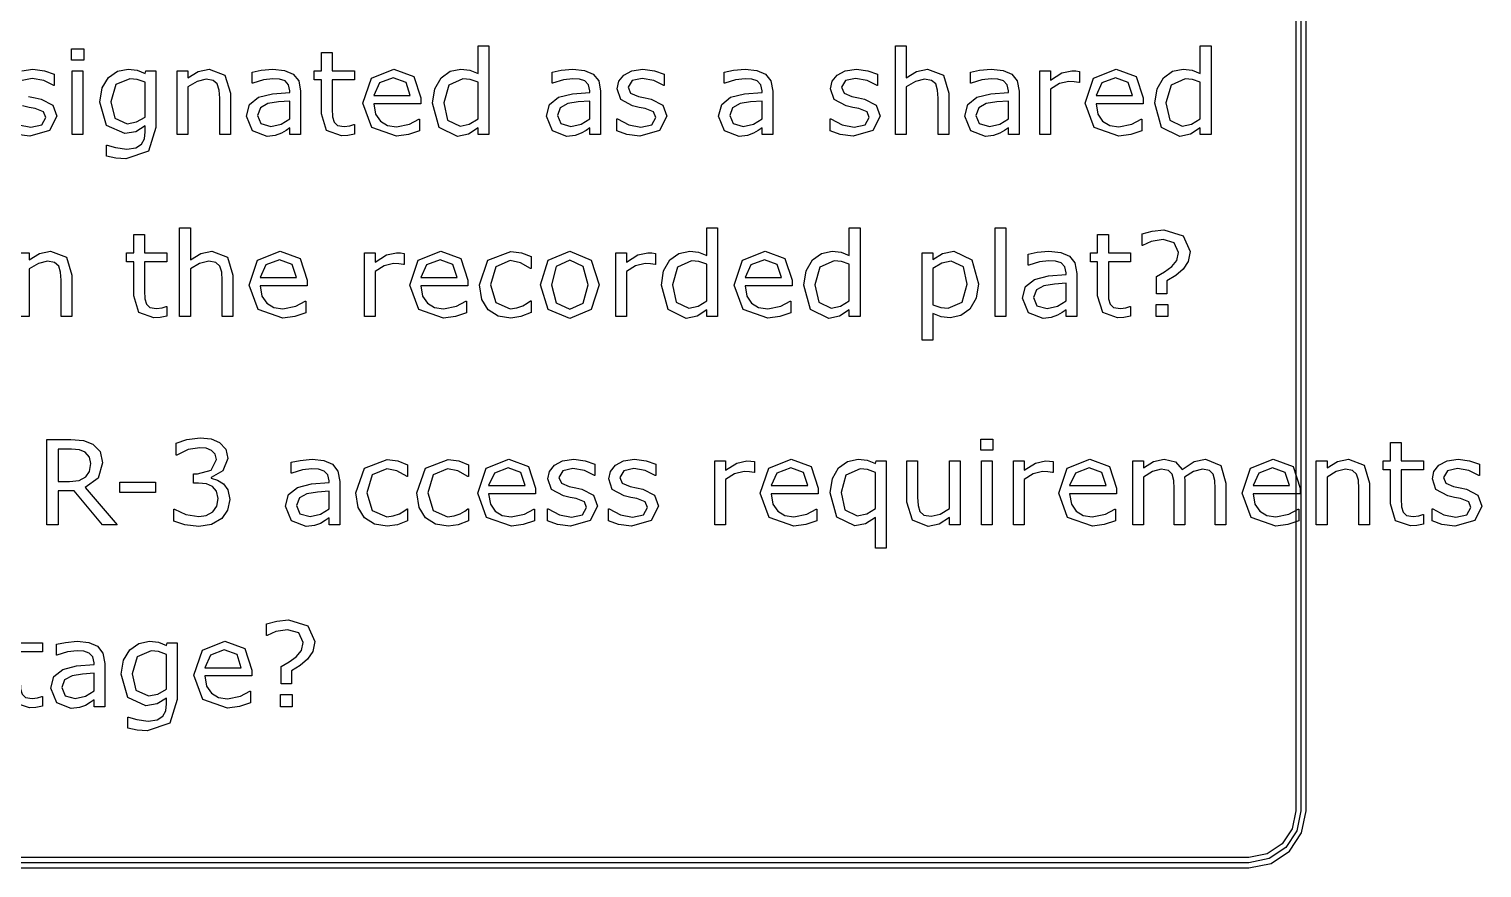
# Model space of a CAD drawing. Extents: x -17 to 192, y 167 to 459.
# Drawn here: x 149.25 to 178.84, y 238.02 to 255.09 of the extents above; entities that cross this region are included whole.
import ezdxf

# ---------------------------------------------------------------- set-up
doc = ezdxf.new("R2010")
doc.units = 0
doc.header["$MEASUREMENT"] = 0
doc.layers.add('Layer 1', color=7, linetype='Continuous')

msp = doc.modelspace()

# ---------------------------------------------------------------- linework, layer by layer
at = {"layer": 'Layer 1', "color": 7}
for points in [[(94.720714, 285.32699), (94.267482, 285.235512), (93.897411, 284.986025), (93.647924, 284.615954), (93.556446, 284.162722), (93.556446, 239.183612), (93.647924, 238.73038), (93.897411, 238.360309), (94.267482, 238.110822), (94.720714, 238.019344), (174.095614, 238.019344), (174.548846, 238.110822), (174.918917, 238.360309), (175.168404, 238.73038), (175.259882, 239.183612), (175.259882, 284.162722), (175.168404, 284.615954), (174.918917, 284.986025), (174.548846, 285.235512), (174.095614, 285.32699), (94.720714, 285.32699)], [(94.720714, 285.221054), (174.095614, 285.221054), (174.50833, 285.13814), (174.844648, 284.911756), (175.071032, 284.575438), (175.153946, 284.162722), (175.153946, 239.183612), (175.071032, 238.770896), (174.844648, 238.434578), (174.50833, 238.208194), (174.095614, 238.12528), (94.720714, 238.12528), (94.307998, 238.208194), (93.97168, 238.434578), (93.745296, 238.770896), (93.662382, 239.183612), (93.662382, 284.162722), (93.745296, 284.575438), (93.97168, 284.911756), (94.307998, 285.13814), (94.720714, 285.221054), (94.720714, 285.221054)], [(94.720714, 285.115118), (174.095614, 285.115118), (174.467815, 285.040769), (174.77038, 284.837488), (174.973661, 284.534923), (175.04801, 284.162722), (175.04801, 239.183612), (174.973661, 238.811411), (174.77038, 238.508846), (174.467815, 238.305565), (174.095614, 238.231216), (94.720714, 238.231216), (94.348513, 238.305565), (94.045948, 238.508846), (93.842667, 238.811411), (93.768318, 239.183612), (93.768318, 284.162722), (93.842667, 284.534923), (94.045948, 284.837488), (94.348513, 285.040769), (94.720714, 285.115118), (94.720714, 285.115118)], [(158.615828, 252.941928), (158.397238, 252.941928), (158.397238, 253.077966), (158.200737, 252.951231), (157.97866, 252.905884), (157.608915, 253.084943), (157.472877, 253.581422), (157.519386, 253.875591), (157.647285, 254.095346), (157.830993, 254.23022), (158.049586, 254.276728), (158.230969, 254.254635), (158.397238, 254.18836), (158.397238, 254.751115), (158.615828, 254.751115), (158.615828, 252.941928)], [(167.985014, 252.941928), (167.766421, 252.941928), (167.766421, 253.681416), (167.755943, 253.848847), (167.717574, 253.972095), (167.633859, 254.044186), (167.492006, 254.068607), (167.304808, 254.024424), (167.11761, 253.911641), (167.11761, 252.941928), (166.89902, 252.941928), (166.89902, 254.751117), (167.11761, 254.751117), (167.11761, 254.096507), (167.329227, 254.229058), (167.55363, 254.276728), (167.87454, 254.149993), (167.985001, 253.7849), (167.985014, 252.941928)], [(173.324214, 252.941928), (173.105624, 252.941928), (173.105624, 253.077966), (172.909123, 252.951231), (172.687046, 252.905884), (172.317301, 253.084943), (172.181263, 253.581422), (172.227772, 253.875591), (172.355671, 254.095346), (172.539379, 254.23022), (172.757972, 254.276728), (172.939355, 254.254635), (173.105624, 254.18836), (173.105624, 254.751115), (173.324214, 254.751115), (173.324214, 252.941928)], [(150.366342, 254.458113), (150.119846, 254.458113), (150.119846, 254.684842), (150.366342, 254.684842), (150.366342, 254.458113)], [(155.879953, 252.953556), (155.745076, 252.926812), (155.616015, 252.916361), (155.313708, 253.023332), (155.210227, 253.366332), (155.210227, 254.056989), (155.062561, 254.056989), (155.062561, 254.240697), (155.210227, 254.240697), (155.210227, 254.613931), (155.428818, 254.613931), (155.428818, 254.240697), (155.879953, 254.240697), (155.879953, 254.056989), (155.428818, 254.056989), (155.428818, 253.465165), (155.433474, 253.304708), (155.466031, 253.19774), (155.535794, 253.129139), (155.672993, 253.10821), (155.784616, 253.123318), (155.86833, 253.15006), (155.879945, 253.15006), (155.879953, 252.953556)], [(149.108268, 254.239528), (149.333836, 254.272082), (149.568704, 254.243015), (149.76753, 254.174414), (149.76753, 253.940708), (149.755915, 253.940708), (149.55244, 254.044191), (149.317572, 254.08721), (149.115259, 254.040702)], [(150.352391, 252.941928), (150.1338, 252.941928), (150.1338, 254.240684), (150.352391, 254.240684), (150.352391, 252.941928)], [(151.838344, 253.089594), (151.688355, 252.604741), (151.226755, 252.450097), (151.024442, 252.465205), (150.831431, 252.505901), (150.831431, 252.729142), (150.843047, 252.729142), (151.012803, 252.677983), (151.245348, 252.64659), (151.43022, 252.673331), (151.544165, 252.747745), (151.602302, 252.857042), (151.619738, 253.000057), (151.619738, 253.118654), (151.430214, 253.000057), (151.20116, 252.961687), (150.831416, 253.129118), (150.695378, 253.603507), (150.741886, 253.89186), (150.870947, 254.102312), (151.054657, 254.230212), (151.269758, 254.27672), (151.45812, 254.253463), (151.619738, 254.184862), (151.633681, 254.240673), (151.838321, 254.240673), (151.838344, 253.089594)], [(153.354529, 252.941928), (153.135939, 252.941928), (153.135939, 253.681416), (153.125461, 253.848847), (153.087091, 253.972095), (153.003375, 254.044186), (152.861524, 254.068607), (152.674326, 254.024424), (152.487128, 253.911641), (152.487128, 252.941928), (152.268538, 252.941928), (152.268538, 254.240684), (152.487128, 254.240684), (152.487128, 254.096507), (152.698742, 254.229058), (152.923148, 254.276728), (153.244058, 254.149993), (153.354516, 253.7849), (153.354529, 252.941928)], [(154.784672, 252.941928), (154.567243, 252.941928), (154.567243, 253.080292), (154.48818, 253.024481), (154.392835, 252.968669), (154.267264, 252.924487), (154.100995, 252.905887), (153.803339, 253.022158), (153.681252, 253.318652), (153.74404, 253.557009), (153.925423, 253.701186), (154.210289, 253.772113), (154.567243, 253.800016), (154.567243, 253.833737), (154.540501, 253.956985), (154.466087, 254.033722), (154.354468, 254.069769), (154.21843, 254.079082), (154.026581, 254.055825), (153.80799, 253.990714), (153.796375, 253.990714), (153.796375, 254.212792), (153.981247, 254.251161), (154.219605, 254.27209), (154.457962, 254.248833), (154.634696, 254.172093), (154.746315, 254.03373), (154.784685, 253.823278), (154.784672, 252.941928)], [(157.231033, 253.568633), (156.274115, 253.568633), (156.31016, 253.359345), (156.408989, 253.214004), (156.552004, 253.130287), (156.735715, 253.102384), (157.001975, 253.154706), (157.193824, 253.259351), (157.20544, 253.259351), (157.20544, 253.020993), (156.979872, 252.94309), (156.738025, 252.911697), (156.233407, 253.086105), (156.052022, 253.583748), (156.225268, 254.08953), (156.683378, 254.276728), (157.088004, 254.123249), (157.231019, 253.687229), (157.231033, 253.568633)], [(160.89243, 252.941928), (160.675004, 252.941928), (160.675004, 253.080292), (160.595938, 253.024481), (160.500596, 252.968669), (160.375022, 252.924487), (160.208753, 252.905887), (159.911097, 253.022158), (159.789011, 253.318652), (159.851799, 253.557009), (160.033184, 253.701186), (160.31805, 253.772113), (160.675004, 253.800016), (160.675004, 253.833737), (160.64826, 253.956985), (160.573846, 254.033722), (160.462226, 254.069769), (160.326188, 254.079082), (160.134339, 254.055825), (159.915748, 253.990714), (159.904133, 253.990714), (159.904133, 254.212792), (160.089005, 254.251161), (160.327363, 254.27209), (160.56572, 254.248833), (160.742454, 254.172093), (160.854074, 254.03373), (160.892443, 253.823278), (160.89243, 252.941928)], [(162.241184, 253.316324), (162.093521, 253.024481), (161.692381, 252.910535), (161.427282, 252.944254), (161.22613, 253.019829), (161.22613, 253.265164), (161.237745, 253.265164), (161.467964, 253.140752), (161.710971, 253.095407), (161.936538, 253.141916), (162.017929, 253.288418), (161.973747, 253.404689), (161.80399, 253.472129), (161.681904, 253.49655), (161.545866, 253.526781), (161.302857, 253.659332), (161.231932, 253.875596), (161.264487, 254.02675), (161.365645, 254.153485), (161.53075, 254.239528), (161.756317, 254.272082), (161.991188, 254.243015), (162.190011, 254.174414), (162.190011, 253.940708), (162.178396, 253.940708), (161.974919, 254.044191), (161.740051, 254.08721), (161.537738, 254.040702), (161.455185, 253.904664), (161.505181, 253.783741), (161.663311, 253.717466), (161.798185, 253.68956), (161.923759, 253.663975), (162.158629, 253.544217), (162.241182, 253.316324), (162.241184, 253.316324)], [(164.400354, 252.941928), (164.182925, 252.941928), (164.182925, 253.080292), (164.103859, 253.024481), (164.008517, 252.968669), (163.882943, 252.924487), (163.716674, 252.905887), (163.419018, 253.022158), (163.296934, 253.318652), (163.35972, 253.557009), (163.541104, 253.701186), (163.82597, 253.772113), (164.182925, 253.800016), (164.182925, 253.833737), (164.156181, 253.956985), (164.081767, 254.033722), (163.970147, 254.069769), (163.834109, 254.079082), (163.64226, 254.055825), (163.423669, 253.990714), (163.412054, 253.990714), (163.412054, 254.212792), (163.596926, 254.251161), (163.835284, 254.27209), (164.073641, 254.248833), (164.250375, 254.172093), (164.361997, 254.03373), (164.400367, 253.823278), (164.400354, 252.941928)], [(166.586262, 253.316324), (166.438598, 253.024481), (166.037461, 252.910535), (165.772359, 252.944254), (165.57121, 253.019829), (165.57121, 253.265164), (165.582825, 253.265164), (165.813044, 253.140752), (166.056053, 253.095407), (166.281621, 253.141916), (166.363009, 253.288418), (166.318826, 253.404689), (166.14907, 253.472129), (166.026983, 253.49655), (165.890945, 253.526781), (165.647939, 253.659332), (165.577012, 253.875596), (165.609569, 254.02675), (165.710725, 254.153485), (165.875832, 254.239528), (166.101397, 254.272082), (166.336268, 254.243015), (166.535091, 254.174414), (166.535091, 253.940708), (166.523476, 253.940708), (166.320001, 254.044191), (166.085131, 254.08721), (165.882817, 254.040702), (165.800265, 253.904664), (165.850263, 253.783741), (166.008391, 253.717466), (166.143268, 253.68956), (166.268841, 253.663975), (166.503709, 253.544217), (166.586262, 253.316324), (166.586262, 253.316324)], [(169.415157, 252.941928), (169.197728, 252.941928), (169.197728, 253.080292), (169.118662, 253.024481), (169.02332, 252.968669), (168.897746, 252.924487), (168.731477, 252.905887), (168.433821, 253.022158), (168.311737, 253.318652), (168.374523, 253.557009), (168.555907, 253.701186), (168.840773, 253.772113), (169.197728, 253.800016), (169.197728, 253.833737), (169.170986, 253.956985), (169.096572, 254.033722), (168.98495, 254.069769), (168.848912, 254.079082), (168.657063, 254.055825), (168.438472, 253.990714), (168.426857, 253.990714), (168.426857, 254.212792), (168.611729, 254.251161), (168.850087, 254.27209), (169.088444, 254.248833), (169.265175, 254.172093), (169.376797, 254.03373), (169.415167, 253.823278), (169.415157, 252.941928)], [(170.646476, 254.002326), (170.63486, 254.002326), (170.539518, 254.018598), (170.431386, 254.024419), (170.236049, 253.979072), (170.054664, 253.863963), (170.054664, 252.941928), (169.836074, 252.941928), (169.836074, 254.240684), (170.054664, 254.240684), (170.054664, 254.048835), (170.283719, 254.196501), (170.487197, 254.240684), (170.569749, 254.237191), (170.646489, 254.22674), (170.646476, 254.002326)], [(171.939419, 253.568633), (170.982501, 253.568633), (171.018545, 253.359345), (171.117375, 253.214004), (171.26039, 253.130287), (171.444101, 253.102384), (171.710361, 253.154706), (171.90221, 253.259351), (171.913826, 253.259351), (171.913826, 253.020993), (171.688258, 252.94309), (171.446411, 252.911697), (170.941793, 253.086105), (170.760408, 253.583748), (170.933654, 254.08953), (171.391764, 254.276728), (171.79639, 254.123249), (171.939405, 253.687229), (171.939419, 253.568633)], [(151.619754, 253.298882), (151.619754, 254.006978), (151.456972, 254.062789), (151.308144, 254.080225), (151.024442, 253.9593), (150.920958, 253.608161), (150.997698, 253.276787), (151.252335, 253.164003), (151.44302, 253.200047), (151.619754, 253.298877), (151.619754, 253.298882)], [(157.018255, 253.736063), (156.931051, 254.002326), (156.671765, 254.096507), (156.391548, 253.993026), (156.274115, 253.736063), (157.018255, 253.736063)], [(158.397238, 253.261677), (158.397238, 254.006978), (158.239107, 254.061625), (158.086792, 254.076732), (157.800765, 253.948833), (157.698445, 253.586066), (157.77751, 253.233763), (158.030981, 253.114002), (158.219343, 253.154698), (158.397238, 253.261669), (158.397238, 253.261677)], [(171.726641, 253.736063), (171.639437, 254.002326), (171.380151, 254.096507), (171.099934, 253.993026), (170.982501, 253.736063), (171.726641, 253.736063)], [(173.105624, 253.261677), (173.105624, 254.006978), (172.947493, 254.061625), (172.795178, 254.076732), (172.509151, 253.948833), (172.406831, 253.586066), (172.485896, 253.233763), (172.739367, 253.114002), (172.927729, 253.154698), (173.105624, 253.261669), (173.105624, 253.261677)], [(149.240833, 253.717466), (149.375706, 253.68956), (149.50128, 253.663975), (149.73615, 253.544217), (149.818703, 253.316324), (149.818703, 253.316324)], [(154.567243, 253.261677), (154.567243, 253.623282), (154.331211, 253.605846), (154.117272, 253.572128), (153.964957, 253.488411), (153.90682, 253.33377), (153.974257, 253.165175), (154.18006, 253.109364), (154.390512, 253.153547), (154.567243, 253.261682), (154.567243, 253.261677)], [(160.675004, 253.261677), (160.675004, 253.623282), (160.438972, 253.605846), (160.22503, 253.572128), (160.072715, 253.488411), (160.014578, 253.33377), (160.082018, 253.165175), (160.287818, 253.109364), (160.49827, 253.153547), (160.675004, 253.261682), (160.675004, 253.261677)], [(164.182925, 253.261677), (164.182925, 253.623282), (163.946893, 253.605846), (163.732951, 253.572128), (163.580636, 253.488411), (163.522499, 253.33377), (163.589939, 253.165175), (163.795739, 253.109364), (164.006191, 253.153547), (164.182925, 253.261682), (164.182925, 253.261677)], [(169.197728, 253.261677), (169.197728, 253.623282), (168.961696, 253.605846), (168.747757, 253.572128), (168.595439, 253.488411), (168.537305, 253.33377), (168.604742, 253.165175), (168.810542, 253.109364), (169.020994, 253.153547), (169.197728, 253.261682), (169.197728, 253.261677)], [(149.818703, 253.316324), (149.671037, 253.024481), (149.2699, 252.910535), (149.004801, 252.944254)], [(149.045483, 253.140752), (149.288489, 253.095407), (149.514057, 253.141916), (149.595448, 253.288418), (149.551265, 253.404689), (149.381509, 253.472129), (149.259422, 253.49655), (149.123384, 253.526781)], [(152.056935, 249.249381), (151.922061, 249.222637), (151.792997, 249.212186), (151.49069, 249.319157), (151.387209, 249.662157), (151.387209, 250.352814), (151.239545, 250.352814), (151.239545, 250.536522), (151.387209, 250.536522), (151.387209, 250.909756), (151.6058, 250.909756), (151.6058, 250.536522), (152.056935, 250.536522), (152.056935, 250.352814), (151.6058, 250.352814), (151.6058, 249.760989), (151.610456, 249.600533), (151.643013, 249.493565), (151.712776, 249.424964), (151.849975, 249.404035), (151.961598, 249.419143), (152.045314, 249.445884), (152.05693, 249.445884), (152.056935, 249.249381)], [(153.406851, 249.237766), (153.18826, 249.237766), (153.18826, 249.977254), (153.177809, 250.144685), (153.139439, 250.267933), (153.055722, 250.340024), (152.913872, 250.364445), (152.726674, 250.320262), (152.539476, 250.207479), (152.539476, 249.237766), (152.320886, 249.237766), (152.320886, 251.046955), (152.539476, 251.046955), (152.539476, 250.392345), (152.751092, 250.524896), (152.975496, 250.572566), (153.296406, 250.445831), (153.406864, 250.080738), (153.406851, 249.237766)], [(163.273677, 249.237766), (163.055087, 249.237766), (163.055087, 249.373804), (162.858589, 249.247069), (162.636508, 249.201722), (162.266764, 249.380781), (162.130726, 249.87726), (162.177235, 250.171429), (162.305134, 250.391184), (162.488845, 250.526058), (162.707435, 250.572566), (162.888817, 250.550473), (163.055087, 250.484198), (163.055087, 251.046953), (163.273677, 251.046953), (163.273677, 249.237766)], [(166.175822, 249.237766), (165.957231, 249.237766), (165.957231, 249.373804), (165.760734, 249.247069), (165.538653, 249.201722), (165.168909, 249.380781), (165.032871, 249.87726), (165.079379, 250.171429), (165.207279, 250.391184), (165.390989, 250.526058), (165.60958, 250.572566), (165.790962, 250.550473), (165.957231, 250.484198), (165.957231, 251.046953), (166.175822, 251.046953), (166.175822, 249.237766)], [(169.147732, 249.237758), (168.929139, 249.237758), (168.929139, 251.046948), (169.147732, 251.046948), (169.147732, 249.237758)], [(171.684781, 249.249386), (171.549907, 249.222642), (171.420844, 249.212191), (171.118539, 249.319162), (171.015056, 249.662162), (171.015056, 250.352819), (170.867392, 250.352819), (170.867392, 250.536527), (171.015056, 250.536527), (171.015056, 250.909761), (171.233649, 250.909761), (171.233649, 250.536527), (171.684781, 250.536527), (171.684781, 250.352819), (171.233649, 250.352819), (171.233649, 249.760995), (171.238305, 249.600538), (171.270862, 249.49357), (171.340625, 249.424969), (171.477827, 249.404041), (171.589447, 249.419148), (171.673163, 249.44589), (171.684779, 249.44589), (171.684781, 249.249386)], [(172.902149, 250.562094), (172.861453, 250.358619), (172.754482, 250.201652), (172.604493, 250.07724), (172.424272, 249.964456), (172.424272, 249.702845), (172.216143, 249.702845), (172.216143, 250.057473), (172.378925, 250.151654), (172.523102, 250.255135), (172.627747, 250.379547), (172.664953, 250.544653), (172.575423, 250.739989), (172.346368, 250.805103), (172.108011, 250.765569), (171.931277, 250.685342), (171.919662, 250.685342), (171.919662, 250.922538), (172.125463, 250.978346), (172.362659, 251.003932), (172.756819, 250.881848), (172.902159, 250.562099), (172.902149, 250.562094)], [(150.124497, 249.237766), (149.905907, 249.237766), (149.905907, 249.977254), (149.895456, 250.144685), (149.857086, 250.267933), (149.773369, 250.340024), (149.631518, 250.364445), (149.444321, 250.320262), (149.257123, 250.207479), (149.257123, 249.237766), (149.038532, 249.237766), (149.038532, 250.536522), (149.257123, 250.536522), (149.257123, 250.392345), (149.468736, 250.524896), (149.693142, 250.572566), (150.014053, 250.445831), (150.124511, 250.080738), (150.124497, 249.237766)], [(154.914897, 249.864471), (153.95798, 249.864471), (153.994024, 249.655183), (154.092856, 249.509842), (154.235868, 249.426125), (154.419579, 249.398222), (154.685842, 249.450544), (154.877689, 249.555189), (154.889304, 249.555189), (154.889304, 249.316831), (154.663736, 249.238928), (154.421892, 249.207535), (153.917271, 249.381943), (153.735886, 249.879586), (153.909132, 250.385368), (154.367245, 250.572566), (154.771869, 250.419087), (154.914884, 249.983067), (154.914897, 249.864471)], [(154.702119, 250.031901), (154.614915, 250.298164), (154.355629, 250.392345), (154.075415, 250.288864), (153.95798, 250.031901), (154.702119, 250.031901)], [(156.893843, 250.298164), (156.882228, 250.298164), (156.786883, 250.314436), (156.67875, 250.320257), (156.483414, 250.27491), (156.302032, 250.159801), (156.302032, 249.237766), (156.083438, 249.237766), (156.083438, 250.536522), (156.302032, 250.536522), (156.302032, 250.344673), (156.531086, 250.492339), (156.734561, 250.536522), (156.817114, 250.533029), (156.893853, 250.522578), (156.893843, 250.298164)], [(158.186786, 249.864471), (157.229869, 249.864471), (157.265913, 249.655183), (157.364745, 249.509842), (157.507757, 249.426125), (157.691468, 249.398222), (157.957731, 249.450544), (158.14958, 249.555189), (158.161195, 249.555189), (158.161195, 249.316831), (157.935628, 249.238928), (157.693783, 249.207535), (157.189162, 249.381943), (157.00778, 249.879586), (157.181024, 250.385368), (157.639136, 250.572566), (158.04376, 250.419087), (158.186775, 249.983067), (158.186786, 249.864471)], [(157.974008, 250.031901), (157.886804, 250.298164), (157.627518, 250.392345), (157.347304, 250.288864), (157.229869, 250.031901), (157.974008, 250.031901)], [(159.478565, 249.319157), (159.270438, 249.237766), (159.062312, 249.208699), (158.80419, 249.249394), (158.603038, 249.374966), (158.471652, 249.586582), (158.425143, 249.885399), (158.599551, 250.385368), (159.062312, 250.566753), (159.280903, 250.53536), (159.478565, 250.458621), (159.478565, 250.215612), (159.46695, 250.215612), (159.259985, 250.335373), (159.053023, 250.37723), (158.758854, 250.251656), (158.651883, 249.885399), (158.756528, 249.523793), (159.053023, 249.398222), (159.187897, 249.415658), (159.311145, 249.461005), (159.400674, 249.512165), (159.46695, 249.559838), (159.478565, 249.559838), (159.478565, 249.319157)], [(160.865689, 249.886563), (160.702909, 249.385432), (160.26689, 249.201722), (159.828545, 249.385432), (159.666927, 249.886563), (159.828545, 250.387694), (160.26689, 250.572566), (160.702909, 250.387694), (160.865689, 249.886563), (160.865689, 249.886563)], [(160.640121, 249.886563), (160.541291, 250.260959), (160.26689, 250.384207), (159.990162, 250.260959), (159.892494, 249.886563), (159.991324, 249.515655), (160.26689, 249.390081), (160.540127, 249.514493), (160.640121, 249.886563), (160.640121, 249.886563)], [(162.014455, 250.298164), (162.00284, 250.298164), (161.907498, 250.314436), (161.799365, 250.320257), (161.604029, 250.27491), (161.422644, 250.159801), (161.422644, 249.237766), (161.204053, 249.237766), (161.204053, 250.536522), (161.422644, 250.536522), (161.422644, 250.344673), (161.651699, 250.492339), (161.855176, 250.536522), (161.937729, 250.533029), (162.014468, 250.522578), (162.014455, 250.298164)], [(163.055087, 249.557515), (163.055087, 250.302816), (162.896959, 250.357463), (162.744641, 250.37257), (162.458613, 250.244671), (162.356294, 249.881904), (162.435359, 249.529601), (162.688832, 249.40984), (162.877192, 249.450536), (163.055087, 249.557507), (163.055087, 249.557515)], [(164.791026, 249.864471), (163.834109, 249.864471), (163.870153, 249.655183), (163.968983, 249.509842), (164.111998, 249.426125), (164.295708, 249.398222), (164.561971, 249.450544), (164.753818, 249.555189), (164.765433, 249.555189), (164.765433, 249.316831), (164.539866, 249.238928), (164.298021, 249.207535), (163.7934, 249.381943), (163.612015, 249.879586), (163.785262, 250.385368), (164.243371, 250.572566), (164.647998, 250.419087), (164.791013, 249.983067), (164.791026, 249.864471)], [(164.578249, 250.031901), (164.491045, 250.298164), (164.231759, 250.392345), (163.951544, 250.288864), (163.834109, 250.031901), (164.578249, 250.031901)], [(165.957231, 249.557515), (165.957231, 250.302816), (165.799103, 250.357463), (165.646786, 250.37257), (165.360758, 250.244671), (165.258439, 249.881904), (165.337504, 249.529601), (165.590977, 249.40984), (165.779336, 249.450536), (165.957231, 249.557507), (165.957231, 249.557515)], [(168.586139, 249.90284), (168.540792, 249.613323), (168.412892, 249.392407), (168.23151, 249.258695), (168.011755, 249.212186), (167.828045, 249.234279), (167.661778, 249.302877), (167.661778, 248.758725), (167.443185, 248.758725), (167.443185, 250.536522), (167.661778, 250.536522), (167.661778, 250.400484), (167.857115, 250.52257), (168.089657, 250.572566), (168.454752, 250.394671), (168.586139, 249.90284), (168.586139, 249.90284)], [(168.360571, 249.89702), (168.280344, 250.248161), (168.033848, 250.364432), (167.844325, 250.323736), (167.661778, 250.216768), (167.661778, 249.480767), (167.82107, 249.423794), (167.973386, 249.408687), (168.258252, 249.531935), (168.360571, 249.897027), (168.360571, 249.89702)], [(170.589503, 249.237758), (170.372074, 249.237758), (170.372074, 249.376122), (170.293009, 249.320311), (170.197666, 249.264499), (170.072092, 249.220317), (169.905823, 249.201717), (169.608167, 249.317988), (169.486081, 249.614482), (169.548869, 249.852839), (169.730254, 249.997016), (170.01512, 250.067943), (170.372074, 250.095846), (170.372074, 250.129567), (170.34533, 250.252815), (170.270916, 250.329552), (170.159296, 250.365599), (170.023258, 250.374912), (169.831409, 250.351655), (169.612819, 250.286544), (169.601203, 250.286544), (169.601203, 250.508622), (169.786076, 250.546991), (170.024433, 250.56792), (170.262791, 250.544663), (170.439524, 250.467923), (170.551146, 250.32956), (170.589516, 250.119108), (170.589503, 249.237758)], [(170.372074, 249.557507), (170.372074, 249.919112), (170.136042, 249.901676), (169.9221, 249.867958), (169.769785, 249.784241), (169.711648, 249.6296), (169.779088, 249.461005), (169.984888, 249.405194), (170.19534, 249.449377), (170.372074, 249.557512), (170.372074, 249.557507)], [(172.442875, 249.237766), (172.205679, 249.237766), (172.205679, 249.483101), (172.442875, 249.483101), (172.442875, 249.237766)], [(153.212678, 245.838107), (153.304531, 245.712534), (153.340575, 245.517197), (153.297557, 245.299768), (153.176634, 245.127686), (152.970831, 245.006764), (152.712709, 244.968394), (152.429005, 245.003276), (152.19995, 245.07769), (152.19995, 245.320697), (152.217386, 245.320697), (152.449928, 245.212564), (152.708052, 245.169543), (152.863857, 245.193964), (152.99757, 245.266052), (153.076635, 245.378836), (153.103377, 245.534641), (153.073145, 245.688118), (152.991754, 245.784624), (152.865019, 245.833459), (152.704565, 245.847402), (152.59992, 245.847402), (152.59992, 246.040413), (152.681308, 246.040413), (152.962687, 246.113663), (153.068494, 246.32993), (153.041753, 246.439224), (152.967339, 246.517128), (152.860368, 246.558985), (152.731307, 246.5706), (152.496436, 246.531069), (152.261569, 246.419446), (152.249953, 246.419446), (152.249953, 246.662455), (152.469708, 246.736869), (152.737133, 246.771752), (152.960375, 246.748495), (153.134783, 246.674081), (153.26152, 246.539205), (153.304539, 246.354333), (153.202219, 246.102024), (152.9627, 245.967147), (152.9627, 245.950875), (153.0906, 245.911341), (153.212686, 245.838091), (153.212678, 245.838107)], [(151.050022, 245.004438), (150.751202, 245.004438), (150.17217, 245.692767), (149.84777, 245.692767), (149.84777, 245.004438), (149.617551, 245.004438), (149.617551, 246.735726), (150.102405, 246.735726), (150.364016, 246.714798), (150.552378, 246.642707), (150.698881, 246.492717), (150.752366, 246.264824), (150.658185, 245.950891), (150.398899, 245.761368), (151.050022, 245.004438)], [(150.511683, 246.248547), (150.484941, 246.379934), (150.398899, 246.477602), (150.280302, 246.52411), (150.118684, 246.538054), (149.84777, 246.538054), (149.84777, 245.884605), (150.080315, 245.884605), (150.271, 245.903205), (150.409363, 245.975294), (150.486103, 246.086916), (150.511688, 246.248534), (150.511683, 246.248547)], [(168.880305, 246.520623), (168.633809, 246.520623), (168.633809, 246.747352), (168.880305, 246.747352), (168.880305, 246.520623)], [(177.649527, 245.016053), (177.514651, 244.989309), (177.38559, 244.978858), (177.083283, 245.085829), (176.979802, 245.428829), (176.979802, 246.119486), (176.832135, 246.119486), (176.832135, 246.303194), (176.979802, 246.303194), (176.979802, 246.676428), (177.198392, 246.676428), (177.198392, 246.303194), (177.649527, 246.303194), (177.649527, 246.119486), (177.198392, 246.119486), (177.198392, 245.527661), (177.203049, 245.367205), (177.235606, 245.260237), (177.305368, 245.191636), (177.442568, 245.170707), (177.55419, 245.185815), (177.637904, 245.212556), (177.649519, 245.212556), (177.649527, 245.016053)], [(155.581135, 245.004438), (155.363706, 245.004438), (155.363706, 245.142802), (155.284641, 245.086991), (155.189299, 245.031179), (155.063725, 244.986997), (154.897456, 244.968397), (154.5998, 245.084668), (154.477716, 245.381162), (154.540501, 245.619519), (154.721886, 245.763696), (155.006752, 245.834623), (155.363706, 245.862526), (155.363706, 245.896247), (155.336962, 246.019495), (155.262548, 246.096232), (155.150929, 246.132279), (155.014891, 246.141592), (154.823042, 246.118335), (154.604451, 246.053224), (154.592836, 246.053224), (154.592836, 246.275302), (154.777708, 246.313671), (155.016066, 246.3346), (155.254423, 246.311343), (155.431157, 246.234603), (155.542779, 246.09624), (155.581149, 245.885788), (155.581135, 245.004438)], [(156.962444, 245.085829), (156.754318, 245.004438), (156.546191, 244.975371), (156.288067, 245.016066), (156.086918, 245.141638), (155.955528, 245.353254), (155.90902, 245.652071), (156.083428, 246.15204), (156.546191, 246.333425), (156.764782, 246.302032), (156.962444, 246.225293), (156.962444, 245.982284), (156.950829, 245.982284), (156.743867, 246.102045), (156.536902, 246.143902), (156.242733, 246.018328), (156.135765, 245.652071), (156.240408, 245.290465), (156.536902, 245.164894), (156.671778, 245.18233), (156.795026, 245.227677), (156.884556, 245.278837), (156.950829, 245.32651), (156.962444, 245.32651), (156.962444, 245.085829)], [(158.203063, 245.085829), (157.994937, 245.004438), (157.78681, 244.975371), (157.528689, 245.016066), (157.327537, 245.141638), (157.19615, 245.353254), (157.149642, 245.652071), (157.32405, 246.15204), (157.78681, 246.333425), (158.005401, 246.302032), (158.203063, 246.225293), (158.203063, 245.982284), (158.191448, 245.982284), (157.984483, 246.102045), (157.777521, 246.143902), (157.483352, 246.018328), (157.376381, 245.652071), (157.481027, 245.290465), (157.777521, 245.164894), (157.912395, 245.18233), (158.035643, 245.227677), (158.125172, 245.278837), (158.191448, 245.32651), (158.203063, 245.32651), (158.203063, 245.085829)], [(159.57042, 245.631143), (158.613503, 245.631143), (158.649547, 245.421855), (158.748379, 245.276514), (158.891394, 245.192797), (159.075102, 245.164894), (159.341365, 245.217216), (159.533214, 245.321861), (159.54483, 245.321861), (159.54483, 245.083503), (159.319262, 245.0056), (159.077417, 244.974207), (158.572797, 245.148615), (158.391414, 245.646258), (158.564658, 246.15204), (159.02277, 246.339238), (159.427397, 246.185759), (159.570409, 245.749739), (159.57042, 245.631143)], [(160.829645, 245.378834), (160.681978, 245.086991), (160.280841, 244.973045), (160.015742, 245.006764), (159.81459, 245.082339), (159.81459, 245.327674), (159.826206, 245.327674), (160.056425, 245.203262), (160.299431, 245.157917), (160.524998, 245.204426), (160.606389, 245.350928), (160.562207, 245.467199), (160.39245, 245.534639), (160.270364, 245.55906), (160.134326, 245.589291), (159.891317, 245.721842), (159.820393, 245.938106), (159.852947, 246.08926), (159.954105, 246.215995), (160.11921, 246.302038), (160.344778, 246.334592), (160.579648, 246.305525), (160.778472, 246.236924), (160.778472, 246.003218), (160.766856, 246.003218), (160.563379, 246.106701), (160.328511, 246.14972), (160.126198, 246.103212), (160.043645, 245.967174), (160.093641, 245.846251), (160.251772, 245.779976), (160.386645, 245.75207), (160.512219, 245.726485), (160.747089, 245.606727), (160.829642, 245.378834), (160.829645, 245.378834)], [(162.070264, 245.378834), (161.9226, 245.086991), (161.521463, 244.973045), (161.256361, 245.006764), (161.055212, 245.082339), (161.055212, 245.327674), (161.066827, 245.327674), (161.297046, 245.203262), (161.540055, 245.157917), (161.765623, 245.204426), (161.847011, 245.350928), (161.802829, 245.467199), (161.633072, 245.534639), (161.510988, 245.55906), (161.374948, 245.589291), (161.131941, 245.721842), (161.061015, 245.938106), (161.093571, 246.08926), (161.194727, 246.215995), (161.359835, 246.302038), (161.585402, 246.334592), (161.82027, 246.305525), (162.019096, 246.236924), (162.019096, 246.003218), (162.007481, 246.003218), (161.804006, 246.106701), (161.569136, 246.14972), (161.366822, 246.103212), (161.28427, 245.967174), (161.334268, 245.846251), (161.492396, 245.779976), (161.627272, 245.75207), (161.752846, 245.726485), (161.987714, 245.606727), (162.070266, 245.378834), (162.070264, 245.378834)], [(164.030607, 246.064836), (164.018992, 246.064836), (163.923649, 246.081108), (163.815517, 246.086929), (163.620178, 246.041582), (163.438795, 245.926473), (163.438795, 245.004438), (163.220194, 245.004438), (163.220194, 246.303194), (163.438785, 246.303194), (163.438785, 246.111345), (163.66784, 246.259011), (163.871315, 246.303194), (163.95387, 246.299701), (164.030607, 246.28925), (164.030607, 246.064836)], [(165.32355, 245.631143), (164.366633, 245.631143), (164.402677, 245.421855), (164.501509, 245.276514), (164.644524, 245.192797), (164.828232, 245.164894), (165.094495, 245.217216), (165.286344, 245.321861), (165.297959, 245.321861), (165.297959, 245.083503), (165.072392, 245.0056), (164.830547, 244.974207), (164.325929, 245.148615), (164.144544, 245.646258), (164.317788, 246.15204), (164.7759, 246.339238), (165.180527, 246.185759), (165.323539, 245.749739), (165.32355, 245.631143)], [(166.708348, 244.525397), (166.489758, 244.525397), (166.489758, 245.15094), (166.288606, 245.020715), (166.072341, 244.978858), (165.702597, 245.156753), (165.565397, 245.649745), (165.613067, 245.945078), (165.740967, 246.161343), (165.921187, 246.29273), (166.139778, 246.339238), (166.32465, 246.315981), (166.489758, 246.24738), (166.503701, 246.303191), (166.70834, 246.303191), (166.708348, 244.525397)], [(168.21523, 245.004438), (167.99664, 245.004438), (167.99664, 245.148615), (167.785026, 245.014902), (167.561784, 244.968394), (167.243197, 245.092803), (167.129252, 245.460225), (167.129252, 246.303194), (167.347843, 246.303194), (167.347843, 245.563706), (167.357156, 245.393949), (167.396687, 245.274188), (167.478078, 245.199774), (167.623419, 245.176517), (167.808291, 245.2207), (167.99665, 245.333484), (167.99665, 246.303191), (168.215241, 246.303191), (168.21523, 245.004438)], [(168.866353, 245.004438), (168.647763, 245.004438), (168.647763, 246.303194), (168.866353, 246.303194), (168.866353, 245.004438)], [(170.109298, 246.064836), (170.097683, 246.064836), (170.00234, 246.081108), (169.894208, 246.086929), (169.698869, 246.041582), (169.517487, 245.926473), (169.517487, 245.004438), (169.298896, 245.004438), (169.298896, 246.303194), (169.517487, 246.303194), (169.517487, 246.111345), (169.746542, 246.259011), (169.950016, 246.303194), (170.032569, 246.299701), (170.109309, 246.28925), (170.109298, 246.064836)], [(171.402241, 245.631143), (170.445324, 245.631143), (170.481368, 245.421855), (170.5802, 245.276514), (170.723215, 245.192797), (170.906923, 245.164894), (171.173186, 245.217216), (171.365035, 245.321861), (171.376651, 245.321861), (171.376651, 245.083503), (171.151083, 245.0056), (170.909238, 244.974207), (170.404618, 245.148615), (170.223235, 245.646258), (170.396479, 246.15204), (170.854591, 246.339238), (171.259218, 246.185759), (171.40223, 245.749739), (171.402241, 245.631143)], [(173.628847, 245.004438), (173.410257, 245.004438), (173.410257, 245.743926), (173.402108, 245.905544), (173.370712, 246.029956), (173.293972, 246.105532), (173.149796, 246.131117), (172.966088, 246.084609), (172.782377, 245.968338), (172.788198, 245.905549), (172.79058, 245.835787), (172.79058, 245.004438), (172.571989, 245.004438), (172.571989, 245.743926), (172.56384, 245.906708), (172.532447, 246.031118), (172.455707, 246.105532), (172.311531, 246.131117), (172.131307, 246.086934), (171.952251, 245.974151), (171.952251, 245.004438), (171.733658, 245.004438), (171.733658, 246.303194), (171.952251, 246.303194), (171.952251, 246.159017), (172.155726, 246.291568), (172.373155, 246.339238), (172.597558, 246.283427), (172.735922, 246.128786), (172.977767, 246.289242), (173.211473, 246.339238), (173.52657, 246.209013), (173.62889, 245.84741), (173.628847, 245.004438)], [(175.136894, 245.631143), (174.179976, 245.631143), (174.21602, 245.421855), (174.31485, 245.276514), (174.457865, 245.192797), (174.641576, 245.164894), (174.907836, 245.217216), (175.099685, 245.321861), (175.111301, 245.321861), (175.111301, 245.083503), (174.885733, 245.0056), (174.643888, 244.974207), (174.139268, 245.148615), (173.957883, 245.646258), (174.131129, 246.15204), (174.589239, 246.339238), (174.993865, 246.185759), (175.13688, 245.749739), (175.136894, 245.631143)], [(176.554246, 245.004438), (176.335656, 245.004438), (176.335656, 245.743926), (176.325178, 245.911357), (176.286808, 246.034605), (176.203092, 246.106696), (176.061241, 246.131117), (175.874043, 246.086934), (175.686845, 245.974151), (175.686845, 245.004438), (175.468255, 245.004438), (175.468255, 246.303194), (175.686845, 246.303194), (175.686845, 246.159017), (175.898459, 246.291568), (176.122865, 246.339238), (176.443775, 246.212503), (176.554233, 245.84741), (176.554246, 245.004438)], [(178.841312, 245.37882), (178.693648, 245.086977), (178.292509, 244.973032), (178.02741, 245.00675), (177.826261, 245.082326), (177.826261, 245.327661), (177.837876, 245.327661), (178.068095, 245.203248), (178.311104, 245.157904), (178.536671, 245.204412), (178.61806, 245.350915), (178.573877, 245.467186), (178.404121, 245.534625), (178.282034, 245.559046), (178.145996, 245.589278), (177.90299, 245.721828), (177.832063, 245.938093), (177.86462, 246.089247), (177.965775, 246.215982), (178.13088, 246.302024), (178.356448, 246.334579), (178.591318, 246.305512), (178.790142, 246.236911), (178.790142, 246.003204), (178.778527, 246.003204), (178.575052, 246.106688), (178.340181, 246.149707), (178.137868, 246.103198), (178.055316, 245.96716), (178.105314, 245.846238), (178.263442, 245.779963), (178.398318, 245.752057), (178.523892, 245.726472), (178.75876, 245.606714), (178.841312, 245.37882), (178.841312, 245.37882)], [(159.357642, 245.798573), (159.270438, 246.064836), (159.011152, 246.159017), (158.730938, 246.055536), (158.613503, 245.798573), (159.357642, 245.798573)], [(165.110772, 245.798573), (165.023568, 246.064836), (164.764282, 246.159017), (164.484068, 246.055536), (164.366633, 245.798573), (165.110772, 245.798573)], [(166.489758, 245.334651), (166.489758, 246.069488), (166.329301, 246.12646), (166.178148, 246.142732), (165.889795, 246.013669), (165.790962, 245.660204), (165.870028, 245.309063), (166.121175, 245.186976), (166.31186, 245.227672), (166.489758, 245.334643), (166.489758, 245.334651)], [(171.189463, 245.798573), (171.10226, 246.064836), (170.842973, 246.159017), (170.562759, 246.055536), (170.445324, 245.798573), (171.189463, 245.798573)], [(174.924116, 245.798573), (174.836912, 246.064836), (174.577626, 246.159017), (174.297411, 246.055536), (174.179976, 245.798573), (174.924116, 245.798573)], [(151.82788, 245.656722), (151.102343, 245.656722), (151.102343, 245.867174), (151.82788, 245.867174), (151.82788, 245.656722)], [(155.363706, 245.324187), (155.363706, 245.685792), (155.127675, 245.668356), (154.913733, 245.634638), (154.761418, 245.550921), (154.703281, 245.39628), (154.77072, 245.227685), (154.976521, 245.171874), (155.186973, 245.216057), (155.363706, 245.324192), (155.363706, 245.324187)], [(149.524534, 241.311891), (149.38966, 241.285147), (149.260597, 241.274696), (148.958292, 241.381667), (148.854809, 241.724667), (148.854809, 242.415324), (148.707145, 242.415324), (148.707145, 242.599032), (148.854809, 242.599032), (148.854809, 242.972266), (149.073399, 242.972266), (149.073399, 242.599032), (149.524534, 242.599032), (149.524534, 242.415324), (149.073399, 242.415324), (149.073399, 241.823499), (149.078056, 241.663043), (149.110613, 241.556075), (149.180375, 241.487474), (149.317577, 241.466545), (149.429197, 241.481653), (149.512914, 241.508394), (149.524529, 241.508394), (149.524534, 241.311891)], [(155.074189, 242.624612), (155.033494, 242.421137), (154.926523, 242.26417), (154.776533, 242.139758), (154.596313, 242.026974), (154.596313, 241.765363), (154.388186, 241.765363), (154.388186, 242.119991), (154.550966, 242.214172), (154.695142, 242.317653), (154.799787, 242.442065), (154.836996, 242.60717), (154.747466, 242.802507), (154.518409, 242.867621), (154.280054, 242.828087), (154.10332, 242.74786), (154.091705, 242.74786), (154.091705, 242.985056), (154.297506, 243.040864), (154.534702, 243.06645), (154.928862, 242.944366), (155.074202, 242.624617), (155.074189, 242.624612)], [(150.79771, 241.300276), (150.580284, 241.300276), (150.580284, 241.43864), (150.501219, 241.382829), (150.405876, 241.327017), (150.280302, 241.282835), (150.114033, 241.264235), (149.816377, 241.380506), (149.694291, 241.677), (149.757079, 241.915357), (149.938464, 242.059534), (150.22333, 242.130461), (150.580284, 242.158364), (150.580284, 242.192085), (150.55354, 242.315333), (150.479126, 242.39207), (150.367506, 242.428117), (150.231468, 242.43743), (150.039619, 242.414173), (149.821029, 242.349062), (149.809413, 242.349062), (149.809413, 242.57114), (149.994286, 242.609509), (150.232643, 242.630438), (150.471001, 242.607181), (150.647734, 242.530441), (150.759354, 242.392078), (150.797724, 242.181626), (150.79771, 241.300276)], [(152.272038, 241.447942), (152.122049, 240.963089), (151.660449, 240.808445), (151.458136, 240.823553), (151.265125, 240.864249), (151.265125, 241.08749), (151.27674, 241.08749), (151.446497, 241.036331), (151.679042, 241.004938), (151.863914, 241.031679), (151.977859, 241.106093), (152.035996, 241.21539), (152.053432, 241.358405), (152.053432, 241.477002), (151.863908, 241.358405), (151.634854, 241.320035), (151.265109, 241.487466), (151.129071, 241.961855), (151.17558, 242.250208), (151.304641, 242.46066), (151.488351, 242.58856), (151.703452, 242.635068), (151.891814, 242.611811), (152.053432, 242.54321), (152.067375, 242.599021), (152.272014, 242.599021), (152.272038, 241.447942)], [(153.789385, 241.926981), (152.832467, 241.926981), (152.868511, 241.717693), (152.967344, 241.572352), (153.110359, 241.488635), (153.294067, 241.460732), (153.56033, 241.513054), (153.752179, 241.617699), (153.763794, 241.617699), (153.763794, 241.379341), (153.538227, 241.301438), (153.296382, 241.270045), (152.791764, 241.444453), (152.610379, 241.942096), (152.783623, 242.447878), (153.241735, 242.635076), (153.646362, 242.481597), (153.789374, 242.045577), (153.789385, 241.926981)], [(152.053448, 241.65723), (152.053448, 242.365326), (151.890666, 242.421137), (151.741838, 242.438573), (151.458136, 242.317648), (151.354652, 241.966509), (151.431392, 241.635135), (151.686029, 241.522351), (151.876714, 241.558395), (152.053448, 241.657225), (152.053448, 241.65723)], [(153.576607, 242.094411), (153.489403, 242.360674), (153.230117, 242.454855), (152.949903, 242.351374), (152.832467, 242.094411), (153.576607, 242.094411)], [(150.580284, 241.620025), (150.580284, 241.98163), (150.344252, 241.964194), (150.13031, 241.930476), (149.977995, 241.846759), (149.919858, 241.692118), (149.987298, 241.523523), (150.193098, 241.467712), (150.40355, 241.511895), (150.580284, 241.62003), (150.580284, 241.620025)], [(154.614915, 241.300276), (154.377722, 241.300276), (154.377722, 241.545611), (154.614915, 241.545611), (154.614915, 241.300276)]]:
    msp.add_lwpolyline(points, dxfattribs=at)

doc.saveas('drawing.dxf')
